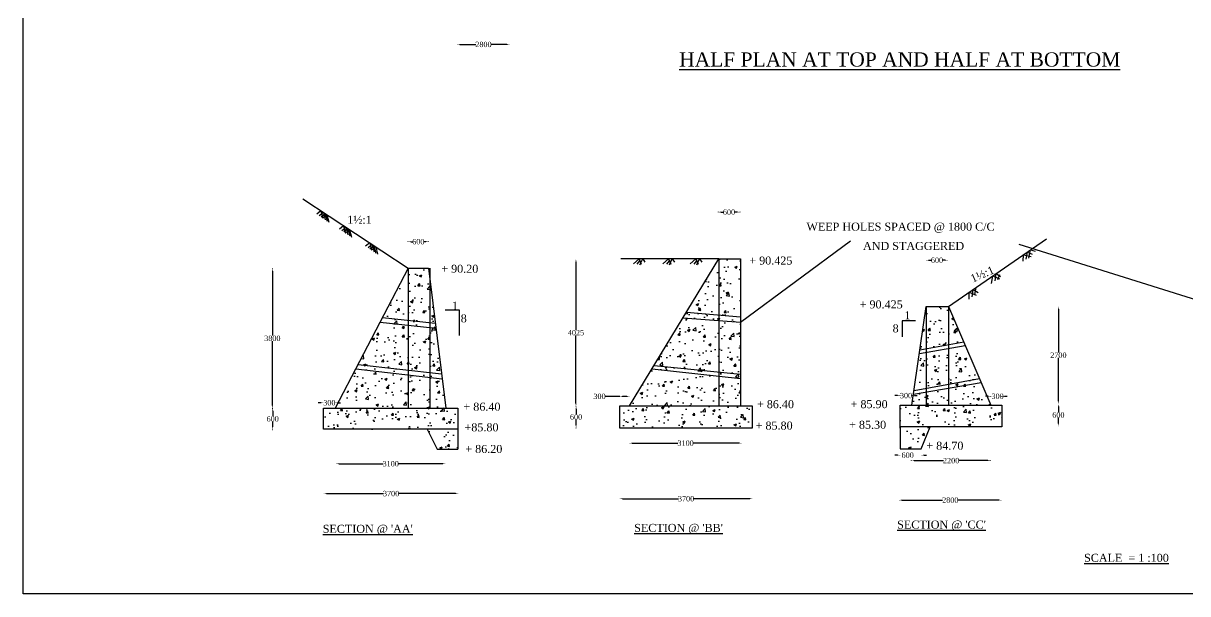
# Model space of a CAD drawing. Header units: millimetres. Extents: x 10398 to 177765, y 5002 to 116940.
# Drawn here: x 10398 to 75860, y 5002 to 37058 of the extents above; entities that cross this region are included whole.
import ezdxf

# ---------------------------------------------------------------- set-up
doc = ezdxf.new("R2010")
doc.units = ezdxf.units.MM
doc.header["$MEASUREMENT"] = 0
for name, color, linetype in [('DIM', 5, 'Continuous'), ('DWG.LINE', 10, 'Continuous'), ('HATCH', 2, 'Continuous'), ('TEXT', 7, 'Continuous')]:
    doc.layers.add(name, color=color, linetype=linetype)
doc.layers.add('DO LINE', color=3, linetype='Continuous', plot=False)
doc.layers.add('TITLE', color=7, linetype='Continuous', lineweight=30)
doc.styles.get("Standard").update_dxf_attribs({"font": 'TIMES.TTF', "height": 300})
doc.dimstyles.get("Standard").update_dxf_attribs({"dimtxt": 300, "dimasz": 150, "dimexe": 0.18, "dimexo": 0.0625, "dimgap": 0.09, "dimtad": 0, "dimtih": 1, "dimtoh": 1, "dimdec": 0, "dimzin": 0, "dimdsep": 46, "dimtxsty": 'Standard', "dimcen": 300, "dimclre": 256, "dimclrt": 4, "dimadec": 0, "dimazin": 0, "dimtfac": 1, "dimtdec": 0, "dimtofl": 0, "dimtmove": 0, "dimatfit": 3, "dimfxl": 5, "dimfxlon": 1, "dimtolj": 1, "dimtzin": 0, "dimarcsym": 0})

# ---------------------------------------------------------------- blocks, each defined once
blk = doc.blocks.new('*D38')
at = {"layer": 'Defpoints', "color": 0, "ltscale": 0.2}
for p in [(34796, 35920), (37738, 35920), (37738, 35867)]:
    blk.add_point(p, dxfattribs=at)
at = {"layer": 'DIM', "lineweight": -2, "ltscale": 0.2}
for p, q in [((34796, 35872), (34796, 35866)), ((37738, 35872), (37738, 35866))]:
    blk.add_line(p, q, dxfattribs=at)
at = {"layer": 'DIM', "color": 0, "lineweight": -2, "ltscale": 0.2}
for p, q in [((34946, 35867), (35836, 35867)), ((37588, 35867), (36697, 35867))]:
    blk.add_line(p, q, dxfattribs=at)
at = {"layer": 'DIM', "color": 0, "ltscale": 0.2}
for points in [[(34946, 35892), (34946, 35842), (34796, 35867)], [(37588, 35892), (37588, 35842), (37738, 35867)]]:
    blk.add_solid(points, dxfattribs=at)
at = {"layer": 'DIM', "color": 4, "ltscale": 0.2, "insert": (36267, 35867), "char_height": 300, "attachment_point": 5}
blk.add_mtext('\\A1;2800', dxfattribs=at)
blk = doc.blocks.new('*D48')
at = {"layer": 'Defpoints', "color": 0, "ltscale": 0.2}
for p in [(24368, 23271), (24368, 15432), (24400, 15432)]:
    blk.add_point(p, dxfattribs=at)
at = {"layer": 'DIM', "lineweight": -2, "ltscale": 0.2}
for p, q in [((24394, 23271), (24400, 23271)), ((24394, 15432), (24400, 15432))]:
    blk.add_line(p, q, dxfattribs=at)
at = {"layer": 'DIM', "color": 0, "lineweight": -2, "ltscale": 0.2}
for p, q in [((24400, 23121), (24400, 19504)), ((24400, 15582), (24400, 19199))]:
    blk.add_line(p, q, dxfattribs=at)
at = {"layer": 'DIM', "color": 0, "ltscale": 0.2}
for points in [[(24374, 23121), (24424, 23121), (24400, 23271)], [(24374, 15582), (24424, 15582), (24400, 15432)]]:
    blk.add_solid(points, dxfattribs=at)
at = {"layer": 'DIM', "color": 4, "ltscale": 0.2, "insert": (24400, 19352), "char_height": 300, "attachment_point": 5}
blk.add_mtext('\\A1;3800', dxfattribs=at)
blk = doc.blocks.new('*D49')
at = {"layer": 'Defpoints', "color": 0, "ltscale": 0.2}
for p in [(24400, 15432), (24400, 14221), (24420, 14221)]:
    blk.add_point(p, dxfattribs=at)
at = {"layer": 'DIM', "lineweight": -2, "ltscale": 0.2}
for p, q in [((24416, 15432), (24421, 15432)), ((24416, 14221), (24421, 14221))]:
    blk.add_line(p, q, dxfattribs=at)
at = {"layer": 'DIM', "color": 0, "lineweight": -2, "ltscale": 0.2}
for p, q in [((24420, 15282), (24420, 14979)), ((24420, 14371), (24420, 14674))]:
    blk.add_line(p, q, dxfattribs=at)
at = {"layer": 'DIM', "color": 0, "ltscale": 0.2}
for points in [[(24396, 15282), (24446, 15282), (24420, 15432)], [(24396, 14371), (24446, 14371), (24420, 14221)]]:
    blk.add_solid(points, dxfattribs=at)
at = {"layer": 'DIM', "color": 4, "ltscale": 0.2, "insert": (24420, 14827), "char_height": 300, "attachment_point": 5}
blk.add_mtext('\\A1;600', dxfattribs=at)
blk = doc.blocks.new('*D50')
at = {"layer": 'Defpoints', "color": 0, "ltscale": 0.2}
for p in [(27986, 12234), (34125, 12304), (34125, 12234)]:
    blk.add_point(p, dxfattribs=at)
at = {"layer": 'DIM', "lineweight": -2, "ltscale": 0.2}
for p, q in [((27986, 12300), (27986, 12305)), ((34125, 12300), (34125, 12305))]:
    blk.add_line(p, q, dxfattribs=at)
at = {"layer": 'DIM', "color": 0, "lineweight": -2, "ltscale": 0.2}
for p, q in [((28136, 12304), (30629, 12304)), ((33975, 12304), (31481, 12304))]:
    blk.add_line(p, q, dxfattribs=at)
at = {"layer": 'DIM', "color": 0, "ltscale": 0.2}
for points in [[(28136, 12330), (28136, 12280), (27986, 12304)], [(33975, 12330), (33975, 12280), (34125, 12304)]]:
    blk.add_solid(points, dxfattribs=at)
at = {"layer": 'DIM', "color": 4, "ltscale": 0.2, "insert": (31055, 12304), "char_height": 300, "attachment_point": 5}
blk.add_mtext('\\A1;3100', dxfattribs=at)
blk = doc.blocks.new('*D51')
at = {"layer": 'Defpoints', "color": 0, "ltscale": 0.2}
for p in [(27296, 10565), (34852, 10630), (34852, 10565)]:
    blk.add_point(p, dxfattribs=at)
at = {"layer": 'DIM', "lineweight": -2, "ltscale": 0.2}
for p, q in [((27296, 10625), (27296, 10630)), ((34852, 10625), (34852, 10630))]:
    blk.add_line(p, q, dxfattribs=at)
at = {"layer": 'DIM', "color": 0, "lineweight": -2, "ltscale": 0.2}
for p, q in [((27446, 10630), (30648, 10630)), ((34702, 10630), (31500, 10630))]:
    blk.add_line(p, q, dxfattribs=at)
at = {"layer": 'DIM', "color": 0, "ltscale": 0.2}
for points in [[(27446, 10655), (27446, 10605), (27296, 10630)], [(34702, 10655), (34702, 10605), (34852, 10630)]]:
    blk.add_solid(points, dxfattribs=at)
at = {"layer": 'DIM', "color": 4, "ltscale": 0.2, "insert": (31074, 10630), "char_height": 300, "attachment_point": 5}
blk.add_mtext('\\A1;3700', dxfattribs=at)
blk = doc.blocks.new('*D52')
at = {"layer": 'Defpoints', "color": 0, "ltscale": 0.2}
for p in [(32042, 24720), (33173, 24786), (33173, 24720)]:
    blk.add_point(p, dxfattribs=at)
at = {"layer": 'DIM', "lineweight": -2, "ltscale": 0.2}
for p, q in [((32042, 24782), (32042, 24787)), ((33173, 24782), (33173, 24787))]:
    blk.add_line(p, q, dxfattribs=at)
at = {"layer": 'DIM', "color": 0, "lineweight": -2, "ltscale": 0.2}
for p, q in [((32192, 24786), (32292, 24786)), ((33023, 24786), (32922, 24786))]:
    blk.add_line(p, q, dxfattribs=at)
at = {"layer": 'DIM', "color": 0, "ltscale": 0.2}
for points in [[(32192, 24812), (32192, 24762), (32042, 24786)], [(33023, 24812), (33023, 24762), (33173, 24786)]]:
    blk.add_solid(points, dxfattribs=at)
at = {"layer": 'DIM', "color": 4, "ltscale": 0.2, "insert": (32607, 24786), "char_height": 300, "attachment_point": 5}
blk.add_mtext('\\A1;600', dxfattribs=at)
blk = doc.blocks.new('*D53')
at = {"layer": 'Defpoints', "color": 0, "ltscale": 0.2}
for p in [(41428, 23804), (41428, 15542), (41470, 15542)]:
    blk.add_point(p, dxfattribs=at)
at = {"layer": 'DIM', "lineweight": -2, "ltscale": 0.2}
for p, q in [((41465, 23804), (41470, 23804)), ((41465, 15542), (41470, 15542))]:
    blk.add_line(p, q, dxfattribs=at)
at = {"layer": 'DIM', "color": 0, "lineweight": -2, "ltscale": 0.2}
for p, q in [((41470, 23654), (41470, 19826)), ((41470, 15692), (41470, 19520))]:
    blk.add_line(p, q, dxfattribs=at)
at = {"layer": 'DIM', "color": 0, "ltscale": 0.2}
for points in [[(41445, 23654), (41495, 23654), (41470, 23804)], [(41445, 15692), (41495, 15692), (41470, 15542)]]:
    blk.add_solid(points, dxfattribs=at)
at = {"layer": 'DIM', "color": 4, "ltscale": 0.2, "insert": (41470, 19673), "char_height": 300, "attachment_point": 5}
blk.add_mtext('\\A1;4025', dxfattribs=at)
blk = doc.blocks.new('*D54')
at = {"layer": 'Defpoints', "color": 0, "ltscale": 0.2}
for p in [(41468, 15542), (41468, 14324), (41474, 14324)]:
    blk.add_point(p, dxfattribs=at)
at = {"layer": 'DIM', "lineweight": -2, "ltscale": 0.2}
for p, q in [((41470, 15542), (41475, 15542)), ((41470, 14324), (41475, 14324))]:
    blk.add_line(p, q, dxfattribs=at)
at = {"layer": 'DIM', "color": 0, "lineweight": -2, "ltscale": 0.2}
for p, q in [((41474, 15392), (41474, 15086)), ((41474, 14474), (41474, 14780))]:
    blk.add_line(p, q, dxfattribs=at)
at = {"layer": 'DIM', "color": 0, "ltscale": 0.2}
for points in [[(41450, 15392), (41500, 15392), (41474, 15542)], [(41450, 14474), (41500, 14474), (41474, 14324)]]:
    blk.add_solid(points, dxfattribs=at)
at = {"layer": 'DIM', "color": 4, "ltscale": 0.2, "insert": (41474, 14933), "char_height": 300, "attachment_point": 5}
blk.add_mtext('\\A1;600', dxfattribs=at)
blk = doc.blocks.new('*D55')
at = {"layer": 'Defpoints', "color": 0, "ltscale": 0.2}
for p in [(44476, 13443), (50785, 13464), (50785, 13443)]:
    blk.add_point(p, dxfattribs=at)
at = {"layer": 'DIM', "lineweight": -2, "ltscale": 0.2}
for p, q in [((44476, 13460), (44476, 13465)), ((50785, 13460), (50785, 13465))]:
    blk.add_line(p, q, dxfattribs=at)
at = {"layer": 'DIM', "color": 0, "lineweight": -2, "ltscale": 0.2}
for p, q in [((44626, 13464), (47204, 13464)), ((50635, 13464), (48056, 13464))]:
    blk.add_line(p, q, dxfattribs=at)
at = {"layer": 'DIM', "color": 0, "ltscale": 0.2}
for points in [[(44626, 13490), (44626, 13440), (44476, 13464)], [(50635, 13490), (50635, 13440), (50785, 13464)]]:
    blk.add_solid(points, dxfattribs=at)
at = {"layer": 'DIM', "color": 4, "ltscale": 0.2, "insert": (47630, 13464), "char_height": 300, "attachment_point": 5}
blk.add_mtext('\\A1;3100', dxfattribs=at)
blk = doc.blocks.new('*D56')
at = {"layer": 'Defpoints', "color": 0, "ltscale": 0.2}
for p in [(43927, 10286), (51389, 10338), (51389, 10286)]:
    blk.add_point(p, dxfattribs=at)
at = {"layer": 'DIM', "lineweight": -2, "ltscale": 0.2}
for p, q in [((43927, 10334), (43927, 10339)), ((51389, 10334), (51389, 10339))]:
    blk.add_line(p, q, dxfattribs=at)
at = {"layer": 'DIM', "color": 0, "lineweight": -2, "ltscale": 0.2}
for p, q in [((44077, 10338), (47232, 10338)), ((51239, 10338), (48084, 10338))]:
    blk.add_line(p, q, dxfattribs=at)
at = {"layer": 'DIM', "color": 0, "ltscale": 0.2}
for points in [[(44077, 10364), (44077, 10314), (43927, 10338)], [(51239, 10364), (51239, 10314), (51389, 10338)]]:
    blk.add_solid(points, dxfattribs=at)
at = {"layer": 'DIM', "color": 4, "ltscale": 0.2, "insert": (47658, 10338), "char_height": 300, "attachment_point": 5}
blk.add_mtext('\\A1;3700', dxfattribs=at)
blk = doc.blocks.new('*D57')
at = {"layer": 'Defpoints', "color": 0, "ltscale": 0.2}
for p in [(49461, 26501.5), (50682.5, 26501.5), (50682.5, 26449)]:
    blk.add_point(p, dxfattribs=at)
at = {"layer": 'DIM', "lineweight": -2, "ltscale": 0.2}
for p, q in [((49461, 26454), (49461, 26448.82)), ((50682.5, 26454), (50682.5, 26448.82))]:
    blk.add_line(p, q, dxfattribs=at)
at = {"layer": 'DIM', "color": 0, "lineweight": -2, "ltscale": 0.2}
for p, q in [((49611, 26449), (49756.84385, 26449)), ((50532.5, 26449), (50386.65615, 26449))]:
    blk.add_line(p, q, dxfattribs=at)
at = {"layer": 'DIM', "color": 0, "ltscale": 0.2}
for points in [[(49611, 26474), (49611, 26424), (49461, 26449)], [(50532.5, 26474), (50532.5, 26424), (50682.5, 26449)]]:
    blk.add_solid(points, dxfattribs=at)
at = {"layer": 'DIM', "color": 4, "ltscale": 0.2, "insert": (50071.75, 26449), "char_height": 300, "attachment_point": 5}
blk.add_mtext('\\A1;600', dxfattribs=at)
blk = doc.blocks.new('*D58')
at = {"layer": 'Defpoints', "color": 0, "ltscale": 0.2}
for p in [(61153.5, 23716.5), (62374.5, 23745.5), (62374.5, 23716.5)]:
    blk.add_point(p, dxfattribs=at)
at = {"layer": 'DIM', "lineweight": -2, "ltscale": 0.2}
for p, q in [((61153.5, 23740.5), (61153.5, 23745.68)), ((62374.5, 23740.5), (62374.5, 23745.68))]:
    blk.add_line(p, q, dxfattribs=at)
at = {"layer": 'DIM', "color": 0, "lineweight": -2, "ltscale": 0.2}
for p, q in [((61303.5, 23745.5), (61449.09385, 23745.5)), ((62224.5, 23745.5), (62078.90615, 23745.5))]:
    blk.add_line(p, q, dxfattribs=at)
at = {"layer": 'DIM', "color": 0, "ltscale": 0.2}
for points in [[(61303.5, 23770.5), (61303.5, 23720.5), (61153.5, 23745.5)], [(62224.5, 23770.5), (62224.5, 23720.5), (62374.5, 23745.5)]]:
    blk.add_solid(points, dxfattribs=at)
at = {"layer": 'DIM', "color": 4, "ltscale": 0.2, "insert": (61764, 23745.5), "char_height": 300, "attachment_point": 5}
blk.add_mtext('\\A1;600', dxfattribs=at)
blk = doc.blocks.new('*D59')
at = {"layer": 'Defpoints', "color": 0, "ltscale": 0.2}
for p in [(64780, 12482), (60338, 12424), (64780, 12424)]:
    blk.add_point(p, dxfattribs=at)
at = {"layer": 'DIM', "lineweight": -2, "ltscale": 0.2}
for p, q in [((60338, 12478), (60338, 12483)), ((64780, 12478), (64780, 12483))]:
    blk.add_line(p, q, dxfattribs=at)
at = {"layer": 'DIM', "color": 0, "lineweight": -2, "ltscale": 0.2}
for p, q in [((60488, 12482), (62129, 12482)), ((64630, 12482), (62989, 12482))]:
    blk.add_line(p, q, dxfattribs=at)
at = {"layer": 'DIM', "color": 0, "ltscale": 0.2}
for points in [[(60488, 12508), (60488, 12458), (60338, 12482)], [(64630, 12508), (64630, 12458), (64780, 12482)]]:
    blk.add_solid(points, dxfattribs=at)
at = {"layer": 'DIM', "color": 4, "ltscale": 0.2, "insert": (62559, 12482), "char_height": 300, "attachment_point": 5}
blk.add_mtext('\\A1;2200', dxfattribs=at)
blk = doc.blocks.new('*D60')
at = {"layer": 'Defpoints', "color": 0, "ltscale": 0.2}
for p in [(59631, 10300), (65394, 10300), (65394, 10262)]:
    blk.add_point(p, dxfattribs=at)
at = {"layer": 'DIM', "lineweight": -2, "ltscale": 0.2}
for p, q in [((59631, 10268), (59631, 10262)), ((65394, 10268), (65394, 10262))]:
    blk.add_line(p, q, dxfattribs=at)
at = {"layer": 'DIM', "color": 0, "lineweight": -2, "ltscale": 0.2}
for p, q in [((59781, 10262), (62082, 10262)), ((65244, 10262), (62943, 10262))]:
    blk.add_line(p, q, dxfattribs=at)
at = {"layer": 'DIM', "color": 0, "ltscale": 0.2}
for points in [[(59781, 10288), (59781, 10238), (59631, 10262)], [(65244, 10288), (65244, 10238), (65394, 10262)]]:
    blk.add_solid(points, dxfattribs=at)
at = {"layer": 'DIM', "color": 4, "ltscale": 0.2, "insert": (62513, 10262), "char_height": 300, "attachment_point": 5}
blk.add_mtext('\\A1;2800', dxfattribs=at)
blk = doc.blocks.new('*D61')
at = {"layer": 'Defpoints', "color": 0, "ltscale": 0.2}
for p in [(68591, 21144), (68591, 15666), (68591, 15666)]:
    blk.add_point(p, dxfattribs=at)
at = {"layer": 'DIM', "lineweight": -2, "ltscale": 0.2}
for p, q in [((68591, 21144), (68591, 21144)), ((68591, 15666), (68591, 15666))]:
    blk.add_line(p, q, dxfattribs=at)
at = {"layer": 'DIM', "color": 0, "lineweight": -2, "ltscale": 0.2}
for p, q in [((68591, 20994), (68591, 18558)), ((68591, 15816), (68591, 18252))]:
    blk.add_line(p, q, dxfattribs=at)
at = {"layer": 'DIM', "color": 0, "ltscale": 0.2}
for points in [[(68566, 20994), (68616, 20994), (68591, 21144)], [(68566, 15816), (68616, 15816), (68591, 15666)]]:
    blk.add_solid(points, dxfattribs=at)
at = {"layer": 'DIM', "color": 4, "ltscale": 0.2, "insert": (68591, 18405), "char_height": 300, "attachment_point": 5}
blk.add_mtext('\\A1;2700', dxfattribs=at)
blk = doc.blocks.new('*D62')
at = {"layer": 'Defpoints', "color": 0, "ltscale": 0.2}
for p in [(68591, 15666), (68591, 14418), (68591, 14418)]:
    blk.add_point(p, dxfattribs=at)
at = {"layer": 'DIM', "lineweight": -2, "ltscale": 0.2}
for p, q in [((68591, 15666), (68591, 15666)), ((68591, 14418), (68591, 14418))]:
    blk.add_line(p, q, dxfattribs=at)
at = {"layer": 'DIM', "color": 0, "lineweight": -2, "ltscale": 0.2}
for p, q in [((68591, 15516), (68591, 15195)), ((68591, 14568), (68591, 14889))]:
    blk.add_line(p, q, dxfattribs=at)
at = {"layer": 'DIM', "color": 0, "ltscale": 0.2}
for points in [[(68566, 15516), (68616, 15516), (68591, 15666)], [(68566, 14568), (68616, 14568), (68591, 14418)]]:
    blk.add_solid(points, dxfattribs=at)
at = {"layer": 'DIM', "color": 4, "ltscale": 0.2, "insert": (68591, 15042), "char_height": 300, "attachment_point": 5}
blk.add_mtext('\\A1;600', dxfattribs=at)
blk = doc.blocks.new('*D80')
at = {"layer": 'Defpoints', "color": 0, "ltscale": 0.2}
for p in [(27273, 15732), (27273, 15434), (27940, 15434)]:
    blk.add_point(p, dxfattribs=at)
at = {"layer": 'DIM', "color": 0, "lineweight": -2, "ltscale": 0.2}
for p, q in [((27123, 15732), (26973, 15732)), ((28090, 15732), (28240, 15732))]:
    blk.add_line(p, q, dxfattribs=at)
at = {"layer": 'DIM', "lineweight": -2, "ltscale": 0.2}
for p, q in [((27273, 15726), (27273, 15732)), ((27940, 15726), (27940, 15732))]:
    blk.add_line(p, q, dxfattribs=at)
at = {"layer": 'DIM', "color": 0, "ltscale": 0.2}
for points in [[(27123, 15756), (27123, 15706), (27273, 15732)], [(28090, 15756), (28090, 15706), (27940, 15732)]]:
    blk.add_solid(points, dxfattribs=at)
at = {"layer": 'DIM', "color": 4, "ltscale": 0.2, "insert": (27607, 15732), "char_height": 300, "attachment_point": 5}
blk.add_mtext('\\A1;300', dxfattribs=at)
blk = doc.blocks.new('*D81')
at = {"layer": 'Defpoints', "color": 0, "ltscale": 0.2}
for p in [(43933, 16088), (43933, 15560), (44487, 15560)]:
    blk.add_point(p, dxfattribs=at)
at = {"layer": 'DIM', "color": 0, "lineweight": -2, "ltscale": 0.2}
for p, q in [((43933, 16088), (43108, 16088)), ((44337, 16088), (44083, 16088))]:
    blk.add_line(p, q, dxfattribs=at)
at = {"layer": 'DIM', "lineweight": -2, "ltscale": 0.2}
for p, q in [((43933, 16083), (43933, 16088)), ((44487, 16083), (44487, 16088))]:
    blk.add_line(p, q, dxfattribs=at)
at = {"layer": 'DIM', "color": 0, "ltscale": 0.2}
for points in [[(44083, 16113), (44083, 16063), (43933, 16088)], [(44337, 16113), (44337, 16063), (44487, 16088)]]:
    blk.add_solid(points, dxfattribs=at)
at = {"layer": 'DIM', "color": 4, "ltscale": 0.2, "insert": (42792, 16088), "char_height": 300, "attachment_point": 5}
blk.add_mtext('\\A1;300', dxfattribs=at)
blk = doc.blocks.new('*D82')
at = {"layer": 'Defpoints', "color": 0, "ltscale": 0.2}
for p in [(59691, 16136), (59691, 15604), (60356, 15604)]:
    blk.add_point(p, dxfattribs=at)
at = {"layer": 'DIM', "color": 0, "lineweight": -2, "ltscale": 0.2}
for p, q in [((59541, 16136), (59391, 16136)), ((60506, 16136), (60656, 16136))]:
    blk.add_line(p, q, dxfattribs=at)
at = {"layer": 'DIM', "lineweight": -2, "ltscale": 0.2}
for p, q in [((59691, 16131), (59691, 16136)), ((60356, 16131), (60356, 16136))]:
    blk.add_line(p, q, dxfattribs=at)
at = {"layer": 'DIM', "color": 0, "ltscale": 0.2}
for points in [[(59541, 16161), (59541, 16111), (59691, 16136)], [(60506, 16161), (60506, 16111), (60356, 16136)]]:
    blk.add_solid(points, dxfattribs=at)
at = {"layer": 'DIM', "color": 4, "ltscale": 0.2, "insert": (60024, 16136), "char_height": 300, "attachment_point": 5}
blk.add_mtext('\\A1;300', dxfattribs=at)
blk = doc.blocks.new('*D83')
at = {"layer": 'Defpoints', "color": 0, "ltscale": 0.2}
for p in [(65404, 16098), (64783, 15604), (65404, 15604)]:
    blk.add_point(p, dxfattribs=at)
at = {"layer": 'DIM', "color": 0, "lineweight": -2, "ltscale": 0.2}
for p, q in [((64633, 16098), (64483, 16098)), ((65554, 16098), (65704, 16098))]:
    blk.add_line(p, q, dxfattribs=at)
at = {"layer": 'DIM', "lineweight": -2, "ltscale": 0.2}
for p, q in [((64783, 16093), (64783, 16098)), ((65404, 16093), (65404, 16098))]:
    blk.add_line(p, q, dxfattribs=at)
at = {"layer": 'DIM', "color": 0, "ltscale": 0.2}
for points in [[(64633, 16123), (64633, 16073), (64783, 16098)], [(65554, 16123), (65554, 16073), (65404, 16098)]]:
    blk.add_solid(points, dxfattribs=at)
at = {"layer": 'DIM', "color": 4, "ltscale": 0.2, "insert": (65170, 16098), "char_height": 300, "attachment_point": 5}
blk.add_mtext('\\A1;300', dxfattribs=at)
blk = doc.blocks.new('*D84')
at = {"layer": 'Defpoints', "color": 0, "ltscale": 0.2}
for p in [(59691, 13153), (60883, 13153), (60883, 12790)]:
    blk.add_point(p, dxfattribs=at)
at = {"layer": 'DIM', "color": 0, "lineweight": -2, "ltscale": 0.2}
for p, q in [((59541, 12790), (59391, 12790)), ((61033, 12790), (61183, 12790))]:
    blk.add_line(p, q, dxfattribs=at)
at = {"layer": 'DIM', "lineweight": -2, "ltscale": 0.2}
for p, q in [((59691, 12795), (59691, 12790)), ((60883, 12795), (60883, 12790))]:
    blk.add_line(p, q, dxfattribs=at)
at = {"layer": 'DIM', "color": 0, "ltscale": 0.2}
for points in [[(59541, 12815), (59541, 12765), (59691, 12790)], [(61033, 12815), (61033, 12765), (60883, 12790)]]:
    blk.add_solid(points, dxfattribs=at)
at = {"layer": 'DIM', "color": 4, "ltscale": 0.2, "insert": (60119, 12790), "char_height": 300, "attachment_point": 5}
blk.add_mtext('\\A1;600', dxfattribs=at)

msp = doc.modelspace()

# ---------------------------------------------------------------- hatches: boundary and pattern name
at = {"layer": 'HATCH', "ltscale": 0.2}
h = msp.add_hatch(dxfattribs=at)
h.set_pattern_fill('AR-CONC', color=256, scale=200, style=0)
h.paths.add_polyline_path([(43932.5, 15560.2), (43932.5, 14307.1), (51376.5, 14307.1), (51376.5, 15560.2)])
h.paths.add_polyline_path([(49498.4, 15560.2), (49498.4, 17230.5), (45744, 17632.7), (44486.7, 15560.2)])
h.paths.add_polyline_path([(50712.1, 17100.5), (49498.4, 17230.5), (49498.4, 15560.2), (50712.1, 15560.2)])
h.paths.add_polyline_path([(49498.4, 17230.5), (49498.4, 17466.4), (45867, 17835.4), (45744, 17632.7)])
h.paths.add_polyline_path([(49498.4, 17466.4), (49498.4, 17230.5), (50712.1, 17100.5), (50712.1, 17343.1)])
h.paths.add_polyline_path([(50712.1, 17343.1), (50712.1, 23821.4), (49498.4, 23821.4), (49498.4, 17466.4)])
h.paths.add_polyline_path([(49498.4, 17466.4), (49498.4, 23821.4), (45867, 17835.4)])
h = msp.add_hatch(dxfattribs=at)
h.set_pattern_fill('AR-CONC', color=256, scale=200, style=0)
h.paths.add_polyline_path([(32035.1, 15433.6), (32035.1, 17292.9), (29085.3, 17631.6), (27940.2, 15433.6)])
h.paths.add_polyline_path([(33244.7, 17154), (32035.1, 17292.9), (32035.1, 15433.6), (33244.7, 15433.6)])
h.paths.add_polyline_path([(33244.7, 15433.6), (34144.7, 15433.6), (33941.7, 17074), (33244.7, 17154)])
h.paths.add_polyline_path([(33244.7, 17154), (33244.7, 17427.3), (32035.1, 17563.4), (32035.1, 17292.9)])
h.paths.add_polyline_path([(29215, 17880.6), (29085.3, 17631.6), (32035.1, 17292.9), (32035.1, 17563.4)])
h.paths.add_polyline_path([(33941.7, 17074), (33907.2, 17352.8), (33244.7, 17427.3), (33244.7, 17154)])
h.paths.add_polyline_path([(32035.1, 17563.4), (32035.1, 20095.5), (30455.3, 20261.1), (29215, 17880.6)])
h.paths.add_polyline_path([(32035.1, 17563.4), (33244.7, 17427.3), (33244.7, 19968.7), (32035.1, 20095.5)])
h.paths.add_polyline_path([(33244.7, 17427.3), (33907.2, 17352.8), (33588, 19932.8), (33244.7, 19968.7)])
h.paths.add_polyline_path([(32035.1, 20095.5), (32035.1, 23293.2), (30455.3, 20261.1)])
h.paths.add_polyline_path([(33244.7, 19968.7), (33244.7, 22707.3), (33172.1, 23293.2), (32035.1, 23293.2), (32035.1, 20095.5)])
h.paths.add_polyline_path([(33244.7, 19968.7), (33588, 19932.8), (33244.7, 22707.3)])
h = msp.add_hatch(dxfattribs=at)
h.set_pattern_fill('AR-CONC', color=256, scale=200, style=0)
h.paths.add_polyline_path([(61161.2, 18565), (60776.4, 18495.5), (60474.1, 16414.6), (61161.2, 16540.4)])
h.paths.add_polyline_path([(60806.6, 18703.5), (61161.2, 18768.6), (61161.2, 21144)])
h.paths.add_polyline_path([(62403.1, 18996.4), (63267.1, 19154.9), (62417.9, 21144), (62403.1, 21144)])
h.paths.add_polyline_path([(61161.2, 21144), (61161.2, 18768.6), (62403.1, 18996.4), (62403.1, 21144)])
h.paths.add_polyline_path([(64783.1, 15603.9), (64241.6, 16872.2), (62403.1, 16556.1), (62403.1, 15603.9)])
h.paths.add_polyline_path([(65404, 14383.7), (65404, 15603.9), (59691, 15603.9), (59691, 14383.7)])
h.paths.add_polyline_path([(60882.6, 13152.8), (61388.2, 14383.7), (59691, 14383.7), (59691, 13152.8)])
h.paths.add_polyline_path([(62403.1, 15603.9), (62403.1, 16556.1), (61161.2, 16342.5), (61161.2, 15603.9)])
h.paths.add_polyline_path([(62403.1, 16556.1), (62403.1, 16767.6), (61161.2, 16540.4), (61161.2, 16342.5)])
h.paths.add_polyline_path([(64241.6, 16872.2), (64149.8, 17087.3), (62403.1, 16767.6), (62403.1, 16556.1)])
h.paths.add_polyline_path([(62403.1, 16767.6), (64149.8, 17087.3), (63350.2, 18960.3), (62403.1, 18789.3)])
h.paths.add_polyline_path([(62403.1, 16767.6), (62403.1, 18789.3), (61161.2, 18565), (61161.2, 16540.4)])
h.paths.add_polyline_path([(61161.2, 16342.5), (61161.2, 16540.4), (60474.1, 16414.6), (60445.7, 16219.5)])
h.paths.add_polyline_path([(61161.2, 16342.5), (60445.7, 16219.5), (60356.3, 15603.9), (61161.2, 15603.9)])
h = msp.add_hatch(dxfattribs=at)
h.set_pattern_fill('AR-CONC', color=256, scale=200, style=0)
h.paths.add_polyline_path([(27273.1, 15433.6), (27273.1, 14250.1), (34820.4, 14250.1), (34820.4, 15433.6)])
h.paths.add_polyline_path([(33095.8, 14250.1), (33661.2, 13125), (34820.4, 13125), (34820.4, 14250.1)])

# ---------------------------------------------------------------- linework, layer by layer
at = {"layer": 'DO LINE', "ltscale": 0.2}
for points in [[(49498.4, 23821.4), (49498.4, 15560.2)], [(32035.1, 23293.2), (32035.1, 15433.6)], [(33244.7, 23293.2), (33244.7, 15433.6)], [(61161.2, 21144), (61161.2, 15603.9)], [(62403.1, 21144), (62403.1, 15603.9)], [(30592.1, 20523.7), (33553.3, 20213.3)], [(47490.4, 20511.5), (50712.1, 20254.3)], [(47674.5, 20815), (50712.1, 20557.1)], [(30455.3, 20261.1), (33588, 19932.8)], [(60806.6, 18703.5), (63267.1, 19154.9)], [(60776.4, 18495.5), (63350.2, 18960.3)], [(29215, 17880.6), (33907.2, 17352.8)], [(45867, 17835.4), (50712.1, 17343.1)], [(29085.3, 17631.6), (33941.7, 17074)], [(45744, 17632.7), (50712.1, 17100.5)], [(60474.1, 16414.6), (64149.8, 17087.3)], [(60445.7, 16219.5), (64241.6, 16872.2)]]:
    msp.add_lwpolyline(points, dxfattribs=at)
at = {"layer": 'DWG.LINE', "ltscale": 0.2}
for p, q in [((33095.8, 14250.1), (33661.2, 13125)), ((33661.2, 13125), (34820.4, 13125))]:
    msp.add_line(p, q, dxfattribs=at)
for points in [[(26114.7, 27186.1), (32035.1, 23293.2), (33172.1, 23293.2), (34144.7, 15433.6)], [(62403.1, 21144), (67929.5, 24940)], [(49498.4, 23821.4), (43990, 23821.4)], [(44486.7, 15560.2), (49498.4, 23821.4)], [(49498.4, 23821.4), (50712.1, 23821.4), (50712.1, 15560.2)], [(32035.1, 23293.2), (27940.2, 15433.6)], [(60356.3, 15603.9), (61161.2, 21144)], [(61161.2, 21144), (62417.9, 21144), (64783.1, 15603.9)], [(34112, 20946.5), (34898, 20946.5), (34898, 19518.5)], [(60560, 20328), (59816.5, 20328), (59816.5, 19436)], [(34820.4, 14250.1), (34820.4, 13125)], [(59691, 14383.7), (59691, 13152.8), (60882.6, 13152.8), (61388.2, 14383.7)]]:
    msp.add_lwpolyline(points, dxfattribs=at)
for points in [[(27273.1, 15433.6), (34820.4, 15433.6), (34820.4, 14250.1), (27273.1, 14250.1)], [(43932.5, 15560.2), (51376.5, 15560.2), (51376.5, 14307.1), (43932.5, 14307.1)], [(59691, 15603.9), (65404, 15603.9), (65404, 14383.7), (59691, 14383.7)]]:
    msp.add_lwpolyline(points, close=True, dxfattribs=at)
at = {"layer": 'HATCH', "ltscale": 0.2}
for points in [[(27133.8, 26516), (26903, 26324.3)], [(27271.4, 26425.5), (27040.6, 26233.9)], [(27133.8, 26516), (27239.7, 26103)], [(27375.5, 26357.1), (27144.6, 26165.4)], [(27470.5, 26294.6), (27239.7, 26103)], [(27271.4, 26425.5), (27377.2, 26012.5)], [(27375.5, 26357.1), (27481.3, 25944.1)], [(27470.5, 26294.6), (27576.3, 25881.6)], [(28404.6, 25680.4), (28173.8, 25488.8)], [(28542.2, 25589.9), (28311.3, 25398.3)], [(28404.6, 25680.4), (28510.4, 25267.4)], [(28542.2, 25589.9), (28648, 25176.9)], [(28646.3, 25521.5), (28415.4, 25329.9)], [(28741.3, 25459), (28510.4, 25267.4)], [(28646.3, 25521.5), (28752.1, 25108.5)], [(28741.3, 25459), (28847.1, 25046)], [(29871.7, 24715.8), (29640.8, 24524.1)], [(30009.2, 24625.3), (29778.4, 24433.7)], [(29871.7, 24715.8), (29977.5, 24302.8)], [(30113.3, 24556.9), (29882.5, 24365.2)], [(30208.3, 24494.4), (29977.5, 24302.8)], [(30009.2, 24625.3), (30115.1, 24212.3)], [(30113.3, 24556.9), (30219.2, 24143.9)], [(30208.3, 24494.4), (30314.2, 24081.4)], [(66924.5, 23850.5), (67029.5, 24321.8), (67277, 24253)], [(44699, 23539.5), (45015.5, 23821.4), (45143, 23528)], [(44914, 23522), (45067.3, 23702.2)], [(45067.5, 23493), (45224.5, 23821.4), (45349, 23638)], [(46353.5, 23539.5), (46670, 23821.4), (46797.5, 23528)], [(46568.5, 23522), (46721.8, 23702.2)], [(46722, 23493), (46879, 23821.4), (47003.5, 23638)], [(47897, 23539.5), (48213.5, 23821.4), (48341, 23528)], [(48112, 23522), (48265.3, 23702.2)], [(48265.5, 23493), (48422.5, 23821.4), (48547, 23638)], [(66609, 23687), (66620.2, 24040.7), (67063, 23955.5)], [(66781.5, 23808.5), (66848.3, 24197.3), (67109, 24077)], [(65041.5, 22581.5), (65099.3, 22996), (65340, 22820.5)], [(65188.5, 22661), (65289.5, 22938)], [(64836, 22426), (64904.4, 22862.1), (65285, 22703)], [(63575.5, 21546.5), (63575.2, 21949.1), (63962.5, 21776.5)], [(63744, 21688), (63797.3, 22101.7), (64089, 21932.5)], [(63888.1, 21809.6), (63964.1, 22216.2)]]:
    msp.add_lwpolyline(points, dxfattribs=at)
at = {"layer": 'TITLE', "ltscale": 0.2}
msp.add_lwpolyline([(10397.5, 116940.5), (177638, 116940.5), (177638, 5002.5), (10397.5, 5002.5)], close=True, dxfattribs=at)

# ---------------------------------------------------------------- texts
at = {"layer": 'TEXT'}
for s, height, p in [('%%UHALF PLAN AT TOP AND HALF AT BOTTOM', 800, (47267.7, 34624.8)), ('1½:1', 450, (28610.9, 25791.6)), ('WEEP HOLES SPACED @ 1800 C/C', 450, (54427.4, 25405.6)), ('AND STAGGERED', 450, (57607.9, 24321.6)), ('+ 90.425', 450, (51214.4, 23500.6)), ('+ 90.20', 450, (33896.4, 23039.1)), ('1', 450, (34497.4, 20967.1)), ('+ 90.425', 450, (57416.4, 21036.1)), ('8', 450, (34988.4, 20250.6)), ('1', 450, (59935.3, 20427)), ('8', 450, (59270.4, 19687.1)), ('+ 86.40', 450, (35141.9, 15286.1)), ('+ 86.40', 450, (51643.4, 15428.1)), ('+ 85.90', 450, (56908.4, 15429.1)), ('+85.80', 450, (35201.4, 14128.6)), ('+ 85.80', 450, (51568.4, 14225.1)), ('+ 85.30', 450, (56823.4, 14270.6)), ('+ 86.20', 450, (35248.4, 12912.1)), ('+ 84.70', 450, (61168.4, 13095.1)), ("%%USECTION @ 'AA'", 450, (27230.9, 8424.6)), ("%%USECTION @ 'BB'", 450, (44740.9, 8476.6)), ("%%USECTION @ 'CC'", 450, (59525.4, 8662.1)), ('%%USCALE  = 1 :100', 450, (70033.4, 6795.1))]:
    msp.add_text(s, height=height, dxfattribs=at).set_placement(p)
msp.add_text('1½:1', height=450, rotation=23.737927, dxfattribs=at).set_placement((63769, 22473.7))

# ---------------------------------------------------------------- dimensions: what is measured, and where the dimension line sits
at = {"layer": 'DIM', "ltscale": 0.2}
for p1, p2, distance, text, picture, middle in [((34795.9, 35919.9), (37737.8, 35919.9), -53.3, '2800', '*D38', (36266.8, 35866.6)), ((49461, 26501.5), (50682.5, 26501.5), -52.5, '600', '*D57', (50071.8, 26449)), ((32041.5, 24720), (33173, 24720), 66.5, '600', '*D52', (32607.2, 24786.5)), ((41428, 23804), (41428, 15542), 42, '4025', '*D53', (41470, 19673)), ((61153.5, 23716.5), (62374.5, 23716.5), 29, '600', '*D58', (61764, 23745.5)), ((24367.5, 23271), (24367.5, 15432.5), 32, '3800', '*D48', (24399.5, 19351.8)), ((68591, 21144.5), (68591, 15665.5), 0, '2700', '*D61', (68591, 18405)), ((24399.7, 15432.5), (24399.7, 14221), 20.8, '600', '*D49', (24420.5, 14826.8)), ((41467.6, 15542), (41467.6, 14324), 6.9, '600', '*D54', (41474.5, 14933)), ((68591, 15665.5), (68591, 14418.5), 0, '600', '*D62', (68591, 15042)), ((44475.5, 13443), (50785, 13443), 21.5, '3100', '*D55', (47630.2, 13464.5)), ((27985.5, 12234.5), (34125, 12234.5), 70, '3100', '*D50', (31055.2, 12304.5)), ((60338.5, 12424), (64779.5, 12424), 58.5, '2200', '*D59', (62559, 12482.5)), ((27295.5, 10565), (34852.5, 10565), 65, '3700', '*D51', (31074, 10630)), ((43927, 10285.5), (51389, 10285.5), 53, '3700', '*D56', (47658, 10338.5)), ((59631, 10300), (65394.5, 10300), -37.5, '2800', '*D60', (62512.8, 10262.5))]:
    dim = msp.add_aligned_dim(p1=p1, p2=p2, distance=distance, text=text, dimstyle='Standard', dxfattribs=at)
    dim.commit()
    dim.dimension.update_dxf_attribs({"geometry": picture, "text_midpoint": middle})
for base, p1, p2, picture, middle in [((27273.1, 15731.5), (27940.2, 15433.6), (27273.1, 15433.6), '*D80', (27606.6, 15731.5)), ((59691, 16136), (60356.3, 15603.9), (59691, 15603.9), '*D82', (60023.7, 16136))]:
    dim = msp.add_linear_dim(base=base, p1=p1, p2=p2, text='300', dimstyle='Standard', dxfattribs=at)
    dim.commit()
    dim.dimension.update_dxf_attribs({"geometry": picture, "text_midpoint": middle})
for base, p1, p2, text, picture, middle in [((43932.5, 16088), (44486.7, 15560.2), (43932.5, 15560.2), '300', '*D81', (42792.5, 16088)), ((65404, 16098), (64783.1, 15603.9), (65404, 15603.9), '300', '*D83', (65170, 16098)), ((60882.6, 12790), (59691, 13152.8), (60882.6, 13152.8), '600', '*D84', (60119, 12790))]:
    dim = msp.add_linear_dim(base=base, p1=p1, p2=p2, text=text, dimstyle='Standard', dxfattribs=at)
    dim.commit()
    dim.dimension.update_dxf_attribs({"geometry": picture, "text_midpoint": middle, "dimtype": 160})

# ---------------------------------------------------------------- leaders
for points in [[(50712.1, 20254.3), (56900, 24842)], [(78341.5, 20873.5), (66391, 24621)]]:
    msp.add_leader(points, dimstyle='Standard', override={"dimgap": 0.09, "dimtad": 0}, dxfattribs=at)

doc.saveas('drawing.dxf')
